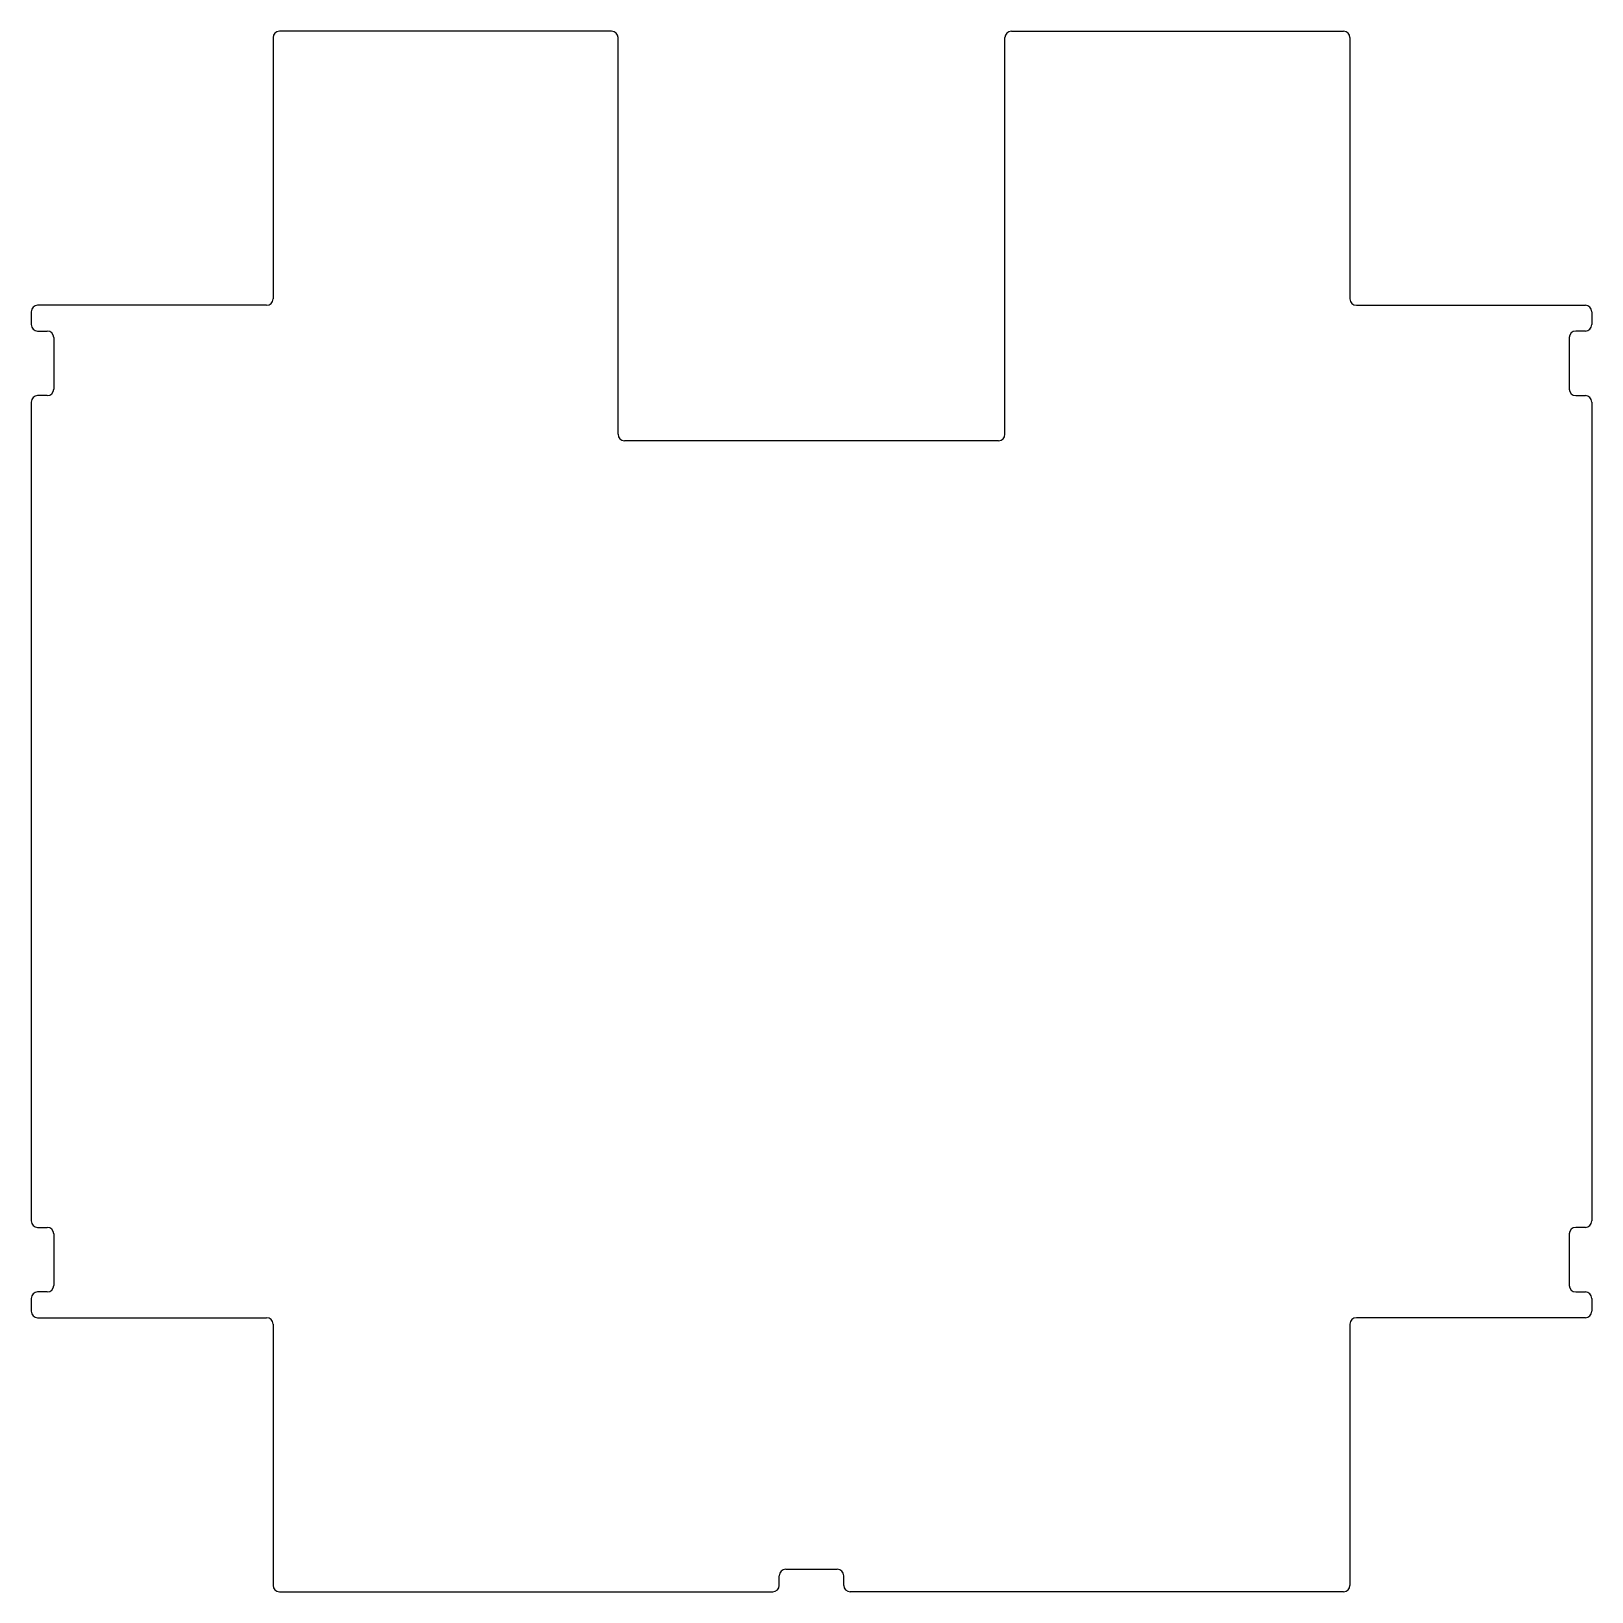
# Model space of a CAD drawing. Header units: millimetres. Extents: x -75 to 409, y -484 to 0.
import ezdxf

# ---------------------------------------------------------------- set-up
doc = ezdxf.new("R2010")
doc.units = ezdxf.units.MM

msp = doc.modelspace()

# ---------------------------------------------------------------- linework, layer by layer
at = {"color": 7, "linetype": 'Continuous', "lineweight": 25}
for p, q in [((105, 0), (2, 0)), ((229, 0), (332, 0)), ((0, -2), (0, -83)), ((107, -125), (107, -2)), ((227, -125), (227, -2)), ((334, -2), (334, -83)), ((-75, -87), (-75, -91)), ((-2, -85), (-73, -85)), ((336, -85), (407, -85)), ((409, -87), (409, -91)), ((-73, -93), (-70, -93)), ((-68, -95), (-68, -111)), ((402, -95), (402, -111)), ((407, -93), (404, -93)), ((-75, -115), (-75, -369)), ((-70, -113), (-73, -113)), ((404, -113), (407, -113)), ((409, -115), (409, -369)), ((225, -127), (109, -127)), ((-73, -371), (-70, -371)), ((407, -371), (404, -371)), ((-68, -373), (-68, -389)), ((402, -373), (402, -389)), ((-70, -391), (-73, -391)), ((404, -391), (407, -391)), ((-75, -393), (-75, -397)), ((409, -393), (409, -397)), ((-73, -399), (-2, -399)), ((0, -401), (0, -482)), ((334, -401), (334, -482)), ((407, -399), (336, -399)), ((157, -482), (157, -479)), ((159, -477), (175, -477)), ((177, -482), (177, -479)), ((2, -484), (155, -484)), ((332, -484), (179, -484))]:
    msp.add_line(p, q, dxfattribs=at)
for centre, start, end in [((2, -2), 90, 180), ((105, -2), 0, 90), ((229, -2), 90, 180), ((332, -2), 0, 90), ((-73, -87), 90, 180), ((-2, -83), 270, 0), ((336, -83), 180, 270), ((407, -87), 0, 90), ((-73, -91), 180, 270), ((407, -91), 270, 0), ((-70, -95), 0, 90), ((404, -95), 90, 180), ((-70, -111), 270, 0), ((404, -111), 180, 270), ((-73, -115), 90, 180), ((407, -115), 0, 90), ((109, -125), 180, 270), ((225, -125), 270, 0), ((-73, -369), 180, 270), ((-70, -373), 0, 90), ((404, -373), 90, 180), ((407, -369), 270, 0), ((-73, -393), 90, 180), ((-70, -389), 270, 0), ((404, -389), 180, 270), ((407, -393), 0, 90), ((-73, -397), 180, 270), ((-2, -401), 0, 90), ((336, -401), 90, 180), ((407, -397), 270, 0), ((159, -479), 90, 180), ((175, -479), 0, 90), ((2, -482), 180, 270), ((155, -482), 270, 0), ((179, -482), 180, 270), ((332, -482), 270, 0)]:
    msp.add_arc(centre, 2, start, end, dxfattribs=at)

doc.saveas('drawing.dxf')
